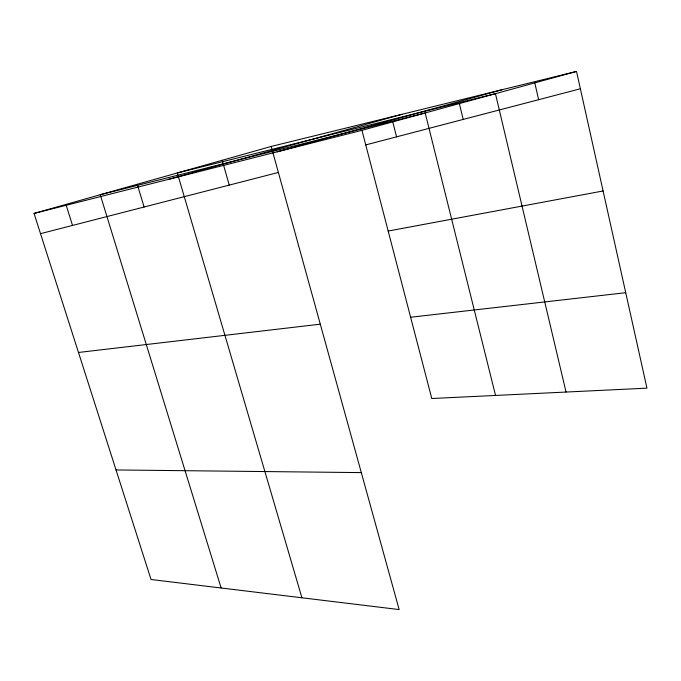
<?xml version="1.0" encoding="UTF-8"?>
<svg xmlns="http://www.w3.org/2000/svg" width="681" height="681" viewBox="0 0 681 681"><rect width="100%" height="100%" fill="white"/><g stroke="black" fill="none" stroke-linecap="round" stroke-linejoin="round"><path stroke-width="1.02" d="M271.191 146.441L399.151 609.572L151.037 579.497L34.05 213.425L271.191 146.441L576.518 71.428L646.95 388.153L431.788 398.513L361.951 130.326L576.518 71.428M168.42 179.375L401.96 114.314M277.048 151.846L501.829 89.773M365.748 144.908L580.374 88.777M40.52 233.668L278.384 172.455M34.05 213.425L361.951 130.326M388.179 231.046L603.102 190.969M78.485 352.469L320.3 324.182M410.626 317.235L625.72 292.702M116.034 469.95L361.313 472.605M65.938 204.419L72.526 225.437M221.129 587.992L100.243 194.732L425.182 112.969L495.547 395.44M137.256 184.27L144.091 207.015M301.921 597.782L177.315 172.957L495.445 93.68L566.056 392.043M222.176 160.282L229.25 185.104M392.758 121.873L396.572 136.847M459.36 103.589L463.208 119.422M534.781 82.886L538.645 99.69"/></g></svg>
